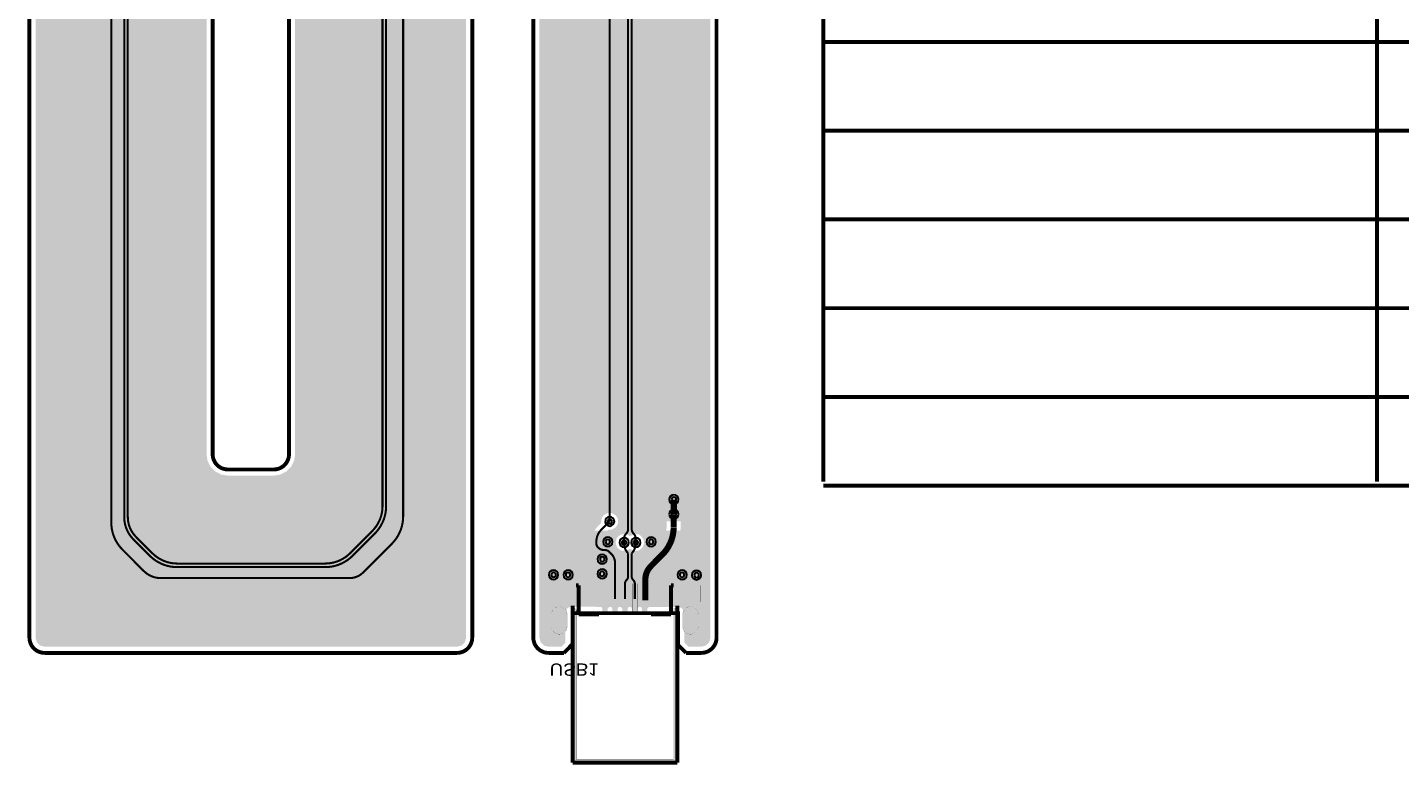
# Model space of a CAD drawing. Header units: millimetres. Extents: x -17 to 182, y -88 to 11.
# Drawn here: x -17.1 to 72.8, y -88.3 to -40.1 of the extents above; entities that cross this region are included whole.
import ezdxf
from ezdxf.enums import TextEntityAlignment as Align

# ---------------------------------------------------------------- set-up
doc = ezdxf.new("R2010")
doc.units = ezdxf.units.MM
doc.header["$MEASUREMENT"] = 0
for name, color, linetype, true_color in [('Board-Outline-Layer', 7, 'Continuous', 0xff00ff), ('Bottom-Layer', 7, 'Continuous', 0x0000ff), ('Bottom-Paste-Mask-Layer', 7, 'Continuous', 0x800000), ('Bottom-Silkscreen-Layer', 7, 'Continuous', 0x66cc33), ('Bottom-Solder-Mask-Layer', 7, 'Continuous', 0xaa00ff), ('Document-Layer', 7, 'Continuous', 0xffffff), ('Hole-Layer', 7, 'Continuous', 0x222222), ('Multi-Layer', 7, 'Continuous', 0xc0c0c0), ('Top-Layer', 7, 'Continuous', 0xff0000), ('Top-Paste-Mask-Layer', 7, 'Continuous', 0x808080), ('Top-Solder-Mask-Layer', 7, 'Continuous', 0x800080)]:
    doc.layers.add(name, color=color, linetype=linetype, true_color=true_color)
doc.styles.get("Standard").update_dxf_attribs({"font": 'arial.ttf'})

msp = doc.modelspace()

# ---------------------------------------------------------------- hatches: boundary and pattern name
at = {"layer": 'Bottom-Layer'}
for points in [[(25.497, -77.998), (23.732, -77.994), (23.732, -77.784), (23.777, -77.675), (23.792, -77.557), (23.792, -76.21), (23.854, -75.9), (24.03, -75.637), (24.77, -74.897), (25.233, -74.298), (25.532, -73.602), (25.647, -72.854), (25.652, -72.813), (25.654, -72.772), (25.654, -72.252), (25.746, -72.045), (25.749, -71.817), (25.661, -71.608), (25.661, -71.296), (25.764, -71.01), (25.704, -70.713), (25.497, -70.49), (25.204, -70.408), (24.911, -70.49), (24.705, -70.713), (24.644, -71.01), (24.748, -71.296), (24.748, -71.59), (24.65, -71.803), (24.647, -72.037), (24.741, -72.252), (24.741, -72.701), (24.736, -72.74), (24.735, -72.778), (24.664, -73.317), (24.455, -73.82), (24.124, -74.251), (23.384, -74.992), (23.121, -75.329), (22.95, -75.721), (22.881, -76.143), (22.832, -76.072), (22.776, -76.007), (22.769, -75.997), (22.767, -75.986), (22.767, -74.601), (22.87, -74.448), (22.949, -74.282), (23.185, -74.069), (23.268, -73.763), (23.171, -73.46), (22.925, -73.258), (22.61, -73.222), (22.325, -73.363), (22.04, -73.222), (21.725, -73.258), (21.479, -73.46), (21.383, -73.763), (21.466, -74.069), (21.702, -74.282), (21.781, -74.448), (21.884, -74.601), (21.884, -75.986), (21.881, -75.997), (21.875, -76.007), (21.787, -76.116), (21.723, -76.24), (21.7, -76.251), (21.678, -76.265), (21.678, -75.12), (21.589, -74.672), (21.336, -74.293), (21.209, -74.166), (20.966, -74.004), (20.679, -73.947), (20.641, -73.947), (20.546, -73.928), (20.465, -73.874), (20.456, -73.86), (20.453, -73.844), (20.453, -73.722), (20.512, -73.425), (20.68, -73.173), (20.906, -72.947), (21.186, -72.924), (21.419, -72.769), (21.548, -72.519), (21.541, -72.239), (21.398, -71.997), (21.156, -71.854), (20.876, -71.847), (20.626, -71.976), (20.471, -72.209), (20.448, -72.489), (20.222, -72.715), (19.995, -73.01), (19.853, -73.353), (19.805, -73.722), (19.805, -73.844), (19.857, -74.108), (20.007, -74.332), (20.298, -74.526), (20.641, -74.595), (20.679, -74.595), (20.718, -74.603), (20.751, -74.625), (20.878, -74.752), (20.991, -74.92), (21.03, -75.12), (21.03, -76.263), (20.948, -76.355), (20.918, -76.475), (20.918, -77.988), (18.497, -77.983), (18.295, -78.036), (18.148, -78.184), (18.093, -78.385), (18.094, -80.337), (17.833, -80.598), (17, -80.598), (16.701, -80.518), (16.483, -80.299), (16.403, -80), (16.403, -11.001), (16.334, -10.568), (16.135, -10.176), (15.825, -9.866), (15.434, -9.666), (15, -9.597), (13.003, -9.597), (12.569, -9.665), (12.177, -9.864), (11.866, -10.175), (11.666, -10.566), (11.597, -11), (11.597, -80), (11.517, -80.299), (11.299, -80.518), (11, -80.598), (-16, -80.598), (-16.299, -80.517), (-16.518, -80.298), (-16.597, -79.999), (-16.599, 0.999), (-16.518, 1.298), (-16.299, 1.517), (-16, 1.596), (-15.167, 1.597), (-14.916, 1.346), (-14.909, 1.336), (-14.906, 1.324), (-14.907, -0.615), (-14.853, -0.816), (-14.705, -0.964), (-14.503, -1.018), (-7.503, -1.003), (-7.302, -0.948), (-7.155, -0.801), (-7.101, -0.6), (-7.101, 1.329), (-6.833, 1.597), (-6, 1.597), (-5.701, 1.517), (-5.482, 1.298), (-5.403, 0.998), (-5.403, -67.997), (-5.335, -68.431), (-5.136, -68.823), (-4.825, -69.134), (-4.434, -69.334), (-4, -69.403), (-1.001, -69.403), (-0.568, -69.334), (-0.176, -69.135), (0.134, -68.825), (0.334, -68.434), (0.403, -68), (0.403, 1), (0.483, 1.299), (0.702, 1.518), (1.002, 1.597), (8, 1.598), (27, 1.597), (27.299, 1.517), (27.518, 1.299), (27.598, 1), (27.598, -80), (27.517, -80.299), (27.298, -80.518), (26.999, -80.598), (26.167, -80.598), (25.899, -80.33), (25.899, -78.4), (25.845, -78.199), (25.698, -78.052)], [(18.575, -76.575), (18.575, -77.675), (17.075, -77.675), (17.075, -76.575)], [(20.525, -78.025), (20.525, -76.525), (20.875, -76.525), (20.875, -78.025)], [(21.175, -78.025), (21.175, -76.525), (21.525, -76.525), (21.525, -78.025)], [(21.825, -78.025), (21.825, -76.525), (22.175, -76.525), (22.175, -78.025)], [(22.475, -78.025), (22.475, -76.525), (22.825, -76.525), (22.825, -78.025)], [(23.125, -78.025), (23.125, -76.525), (23.475, -76.525), (23.475, -78.025)], [(26.925, -76.575), (26.925, -77.675), (25.425, -77.675), (25.425, -76.575)], [(17.2, -78.475), (17.295, -78.181), (17.545, -78), (17.854, -78), (18.104, -78.181), (18.2, -78.475), (18.2, -79.275), (18.104, -79.569), (17.854, -79.751), (17.545, -79.751), (17.295, -79.569), (17.2, -79.275)], [(25.8, -78.475), (25.896, -78.181), (26.146, -78), (26.455, -78), (26.705, -78.181), (26.8, -78.475), (26.8, -79.275), (26.705, -79.569), (26.455, -79.751), (26.146, -79.751), (25.896, -79.569), (25.8, -79.275)]]:
    msp.add_hatch(color=256, dxfattribs=at).paths.add_polyline_path(points)
at = {"layer": 'Bottom-Paste-Mask-Layer'}
for points in [[(17.075, -77.675), (17.075, -76.575), (18.575, -76.575), (18.575, -77.675)], [(20.525, -78.475), (20.525, -76.475), (20.875, -76.475), (20.875, -78.475)], [(21.175, -78.475), (21.175, -76.475), (21.525, -76.475), (21.525, -78.475)], [(21.825, -78.475), (21.825, -76.475), (22.175, -76.475), (22.175, -78.475)], [(22.475, -78.475), (22.475, -76.475), (22.825, -76.475), (22.825, -78.475)], [(23.125, -78.475), (23.125, -76.475), (23.475, -76.475), (23.475, -78.475)], [(25.425, -77.675), (25.425, -76.575), (26.925, -76.575), (26.925, -77.675)], [(17.687, -79.775), (17.663, -79.774), (17.638, -79.771), (17.613, -79.768), (17.589, -79.763), (17.565, -79.756), (17.541, -79.749), (17.517, -79.741), (17.494, -79.731), (17.472, -79.72), (17.45, -79.708), (17.429, -79.695), (17.408, -79.681), (17.388, -79.666), (17.369, -79.65), (17.351, -79.633), (17.333, -79.615), (17.317, -79.597), (17.301, -79.577), (17.287, -79.557), (17.273, -79.536), (17.261, -79.514), (17.249, -79.492), (17.239, -79.469), (17.23, -79.446), (17.222, -79.423), (17.215, -79.399), (17.21, -79.374), (17.206, -79.35), (17.202, -79.325), (17.201, -79.3), (17.2, -79.275), (17.2, -78.475), (17.201, -78.45), (17.202, -78.425), (17.206, -78.401), (17.21, -78.376), (17.215, -78.352), (17.222, -78.328), (17.23, -78.304), (17.239, -78.281), (17.249, -78.258), (17.261, -78.236), (17.273, -78.214), (17.287, -78.194), (17.301, -78.173), (17.317, -78.154), (17.333, -78.135), (17.351, -78.117), (17.369, -78.1), (17.388, -78.084), (17.408, -78.069), (17.429, -78.055), (17.45, -78.042), (17.472, -78.03), (17.494, -78.019), (17.517, -78.01), (17.541, -78.001), (17.565, -77.994), (17.589, -77.988), (17.613, -77.983), (17.638, -77.979), (17.663, -77.977), (17.687, -77.975), (17.712, -77.975), (17.737, -77.977), (17.762, -77.979), (17.787, -77.983), (17.811, -77.988), (17.835, -77.994), (17.859, -78.001), (17.883, -78.01), (17.906, -78.019), (17.928, -78.03), (17.95, -78.042), (17.971, -78.055), (17.992, -78.069), (18.012, -78.084), (18.031, -78.1), (18.049, -78.117), (18.066, -78.135), (18.083, -78.154), (18.099, -78.173), (18.113, -78.194), (18.127, -78.214), (18.139, -78.236), (18.15, -78.258), (18.161, -78.281), (18.17, -78.304), (18.178, -78.328), (18.184, -78.352), (18.19, -78.376), (18.194, -78.401), (18.197, -78.425), (18.199, -78.45), (18.2, -78.475), (18.2, -79.275), (18.199, -79.3), (18.197, -79.325), (18.194, -79.35), (18.19, -79.374), (18.184, -79.399), (18.178, -79.423), (18.17, -79.446), (18.161, -79.469), (18.15, -79.492), (18.139, -79.514), (18.127, -79.536), (18.113, -79.557), (18.099, -79.577), (18.083, -79.597), (18.066, -79.615), (18.049, -79.633), (18.031, -79.65), (18.012, -79.666), (17.992, -79.681), (17.971, -79.695), (17.95, -79.708), (17.928, -79.72), (17.906, -79.731), (17.883, -79.741), (17.859, -79.749), (17.835, -79.756), (17.811, -79.763), (17.787, -79.768), (17.762, -79.771), (17.737, -79.774), (17.712, -79.775)], [(17.2, -78.475), (17.295, -78.181), (17.545, -78), (17.854, -78), (18.104, -78.181), (18.2, -78.475), (18.2, -79.275), (18.104, -79.569), (17.854, -79.751), (17.545, -79.751), (17.295, -79.569), (17.2, -79.275)], [(26.288, -79.775), (26.263, -79.774), (26.238, -79.771), (26.213, -79.768), (26.189, -79.763), (26.165, -79.756), (26.141, -79.749), (26.117, -79.741), (26.095, -79.731), (26.072, -79.72), (26.05, -79.708), (26.029, -79.695), (26.008, -79.681), (25.988, -79.666), (25.969, -79.65), (25.951, -79.633), (25.934, -79.615), (25.917, -79.597), (25.902, -79.577), (25.887, -79.557), (25.874, -79.536), (25.861, -79.514), (25.85, -79.492), (25.839, -79.469), (25.83, -79.446), (25.822, -79.423), (25.816, -79.399), (25.81, -79.374), (25.806, -79.35), (25.803, -79.325), (25.801, -79.3), (25.8, -79.275), (25.8, -78.475), (25.801, -78.45), (25.803, -78.425), (25.806, -78.401), (25.81, -78.376), (25.816, -78.352), (25.822, -78.328), (25.83, -78.304), (25.839, -78.281), (25.85, -78.258), (25.861, -78.236), (25.874, -78.214), (25.887, -78.194), (25.902, -78.173), (25.917, -78.154), (25.934, -78.135), (25.951, -78.117), (25.969, -78.1), (25.988, -78.084), (26.008, -78.069), (26.029, -78.055), (26.05, -78.042), (26.072, -78.03), (26.095, -78.019), (26.117, -78.01), (26.141, -78.001), (26.165, -77.994), (26.189, -77.988), (26.213, -77.983), (26.238, -77.979), (26.263, -77.977), (26.288, -77.975), (26.313, -77.975), (26.338, -77.977), (26.362, -77.979), (26.387, -77.983), (26.411, -77.988), (26.436, -77.994), (26.459, -78.001), (26.483, -78.01), (26.506, -78.019), (26.528, -78.03), (26.55, -78.042), (26.571, -78.055), (26.592, -78.069), (26.612, -78.084), (26.631, -78.1), (26.649, -78.117), (26.667, -78.135), (26.683, -78.154), (26.699, -78.173), (26.713, -78.194), (26.727, -78.214), (26.739, -78.236), (26.751, -78.258), (26.761, -78.281), (26.77, -78.304), (26.778, -78.328), (26.785, -78.352), (26.79, -78.376), (26.795, -78.401), (26.798, -78.425), (26.8, -78.45), (26.8, -78.475), (26.8, -79.275), (26.8, -79.3), (26.798, -79.325), (26.795, -79.35), (26.79, -79.374), (26.785, -79.399), (26.778, -79.423), (26.77, -79.446), (26.761, -79.469), (26.751, -79.492), (26.739, -79.514), (26.727, -79.536), (26.713, -79.557), (26.699, -79.577), (26.683, -79.597), (26.667, -79.615), (26.649, -79.633), (26.631, -79.65), (26.612, -79.666), (26.592, -79.681), (26.571, -79.695), (26.55, -79.708), (26.528, -79.72), (26.506, -79.731), (26.483, -79.741), (26.459, -79.749), (26.436, -79.756), (26.411, -79.763), (26.387, -79.768), (26.362, -79.771), (26.338, -79.774), (26.313, -79.775)], [(25.8, -78.475), (25.896, -78.181), (26.146, -78), (26.455, -78), (26.705, -78.181), (26.8, -78.475), (26.8, -79.275), (26.705, -79.569), (26.455, -79.751), (26.146, -79.751), (25.896, -79.569), (25.8, -79.275)]]:
    msp.add_hatch(color=256, dxfattribs=at).paths.add_polyline_path(points)
at = {"layer": 'Bottom-Solder-Mask-Layer'}
for points in [[(18.626, -76.524), (18.626, -77.726), (17.024, -77.726), (17.024, -76.524)], [(20.474, -78.076), (20.474, -76.474), (20.926, -76.474), (20.926, -78.076)], [(21.124, -78.076), (21.124, -76.474), (21.576, -76.474), (21.576, -78.076)], [(21.774, -78.076), (21.774, -76.474), (22.226, -76.474), (22.226, -78.076)], [(22.424, -78.076), (22.424, -76.474), (22.876, -76.474), (22.876, -78.076)], [(23.074, -78.076), (23.074, -76.474), (23.526, -76.474), (23.526, -78.076)], [(26.976, -76.524), (26.976, -77.726), (25.374, -77.726), (25.374, -76.524)], [(17.149, -78.475), (17.223, -78.2), (17.424, -77.998), (17.7, -77.924), (17.975, -77.998), (18.177, -78.2), (18.251, -78.475), (18.251, -79.275), (18.177, -79.551), (17.975, -79.752), (17.7, -79.826), (17.424, -79.752), (17.223, -79.551), (17.149, -79.275)], [(25.749, -78.475), (25.823, -78.2), (26.025, -77.998), (26.3, -77.924), (26.576, -77.998), (26.777, -78.2), (26.851, -78.475), (26.851, -79.275), (26.777, -79.551), (26.576, -79.752), (26.3, -79.826), (26.025, -79.752), (25.823, -79.551), (25.749, -79.275)]]:
    msp.add_hatch(color=256, dxfattribs=at).paths.add_polyline_path(points)
at = {"layer": 'Document-Layer'}
msp.add_hatch(color=256, dxfattribs=at).paths.add_polyline_path([(18.573, -78.2), (18.573, -88.1), (18.61, -88.19), (18.7, -88.227), (25.3, -88.227), (25.39, -88.19), (25.427, -88.1), (25.427, -78.2), (25.364, -78.09), (25.237, -78.09), (25.173, -78.2), (25.173, -87.973), (18.827, -87.973), (18.827, -78.2), (18.764, -78.09), (18.637, -78.09)])
at = {"layer": 'Hole-Layer'}
for points in [[(17.4, -78.575), (17.488, -78.363), (17.7, -78.275), (17.912, -78.363), (18, -78.575), (18, -79.175), (17.912, -79.387), (17.7, -79.475), (17.488, -79.387), (17.4, -79.175)], [(26, -78.575), (26.088, -78.363), (26.3, -78.275), (26.512, -78.363), (26.6, -78.575), (26.6, -79.175), (26.512, -79.387), (26.3, -79.475), (26.088, -79.387), (26, -79.175)]]:
    msp.add_hatch(color=256, dxfattribs=at).paths.add_polyline_path(points)
at = {"layer": 'Multi-Layer'}
for points in [[(17.2, -78.475), (17.295, -78.181), (17.545, -78), (17.854, -78), (18.104, -78.181), (18.2, -78.475), (18.2, -79.275), (18.104, -79.569), (17.854, -79.751), (17.545, -79.751), (17.295, -79.569), (17.2, -79.275)], [(17.2, -78.475), (17.295, -78.181), (17.545, -78), (17.854, -78), (18.104, -78.181), (18.2, -78.475), (18.2, -79.275), (18.104, -79.569), (17.854, -79.751), (17.545, -79.751), (17.295, -79.569), (17.2, -79.275)], [(17.2, -78.475), (17.295, -78.181), (17.545, -78), (17.854, -78), (18.104, -78.181), (18.2, -78.475), (18.2, -79.275), (18.104, -79.569), (17.854, -79.751), (17.545, -79.751), (17.295, -79.569), (17.2, -79.275)], [(25.8, -78.475), (25.896, -78.181), (26.146, -78), (26.455, -78), (26.705, -78.181), (26.8, -78.475), (26.8, -79.275), (26.705, -79.569), (26.455, -79.751), (26.146, -79.751), (25.896, -79.569), (25.8, -79.275)], [(25.8, -78.475), (25.896, -78.181), (26.146, -78), (26.455, -78), (26.705, -78.181), (26.8, -78.475), (26.8, -79.275), (26.705, -79.569), (26.455, -79.751), (26.146, -79.751), (25.896, -79.569), (25.8, -79.275)], [(25.8, -78.475), (25.896, -78.181), (26.146, -78), (26.455, -78), (26.705, -78.181), (26.8, -78.475), (26.8, -79.275), (26.705, -79.569), (26.455, -79.751), (26.146, -79.751), (25.896, -79.569), (25.8, -79.275)]]:
    msp.add_hatch(color=256, dxfattribs=at).paths.add_polyline_path(points)
at = {"layer": 'Top-Layer'}
for points in [[(-9.887, -4.252), (-5.403, -4.252), (-5.403, -67.997), (-5.335, -68.431), (-5.136, -68.823), (-4.825, -69.134), (-4.434, -69.334), (-4, -69.403), (-1.001, -69.403), (-0.568, -69.334), (-0.176, -69.135), (0.134, -68.825), (0.334, -68.434), (0.403, -68), (0.403, 1), (0.483, 1.299), (0.702, 1.518), (1.002, 1.597), (8, 1.598), (27, 1.597), (27.299, 1.517), (27.518, 1.299), (27.598, 1), (27.598, -72.398), (23.113, -72.398), (23.113, -8.569), (23.051, -7.943), (22.868, -7.341), (22.572, -6.786), (22.173, -6.299), (20.294, -4.42), (19.807, -4.021), (19.252, -3.725), (18.65, -3.542), (18.024, -3.48), (9.403, -3.48), (8.776, -3.542), (8.174, -3.725), (7.619, -4.021), (7.133, -4.42), (6.284, -5.269), (5.834, -5.855), (5.552, -6.537), (5.455, -7.269), (5.455, -71.399), (5.4, -71.822), (5.236, -72.216), (4.976, -72.555), (3.526, -74.005), (3.188, -74.265), (2.794, -74.428), (2.37, -74.484), (-7.321, -74.484), (-7.744, -74.428), (-8.138, -74.265), (-8.477, -74.005), (-9.544, -72.938), (-9.798, -72.557), (-9.887, -72.108)], [(22.996, -73.294), (22.928, -73.138), (22.828, -73), (27.598, -73), (27.598, -80), (27.517, -80.299), (27.298, -80.518), (26.999, -80.598), (26.167, -80.598), (25.899, -80.33), (25.899, -78.4), (25.845, -78.199), (25.698, -78.052), (25.497, -77.998), (18.497, -77.983), (18.295, -78.036), (18.148, -78.184), (18.093, -78.385), (18.094, -80.337), (17.833, -80.598), (17, -80.598), (16.701, -80.518), (16.483, -80.299), (16.403, -80), (16.403, -73), (21.822, -73), (21.722, -73.138), (21.654, -73.294), (21.444, -73.521), (21.385, -73.824), (21.495, -74.112), (21.742, -74.299), (22.049, -74.327), (22.325, -74.188), (22.601, -74.327), (22.909, -74.299), (23.155, -74.112), (23.266, -73.824), (23.207, -73.521)], [(17.2, -78.475), (17.295, -78.181), (17.545, -78), (17.854, -78), (18.104, -78.181), (18.2, -78.475), (18.2, -79.275), (18.104, -79.569), (17.854, -79.751), (17.545, -79.751), (17.295, -79.569), (17.2, -79.275)], [(25.8, -78.475), (25.896, -78.181), (26.146, -78), (26.455, -78), (26.705, -78.181), (26.8, -78.475), (26.8, -79.275), (26.705, -79.569), (26.455, -79.751), (26.146, -79.751), (25.896, -79.569), (25.8, -79.275)]]:
    msp.add_hatch(color=256, dxfattribs=at).paths.add_polyline_path(points)
at = {"layer": 'Top-Paste-Mask-Layer'}
for points in [[(17.2, -78.475), (17.295, -78.181), (17.545, -78), (17.854, -78), (18.104, -78.181), (18.2, -78.475), (18.2, -79.275), (18.104, -79.569), (17.854, -79.751), (17.545, -79.751), (17.295, -79.569), (17.2, -79.275)], [(25.8, -78.475), (25.896, -78.181), (26.146, -78), (26.455, -78), (26.705, -78.181), (26.8, -78.475), (26.8, -79.275), (26.705, -79.569), (26.455, -79.751), (26.146, -79.751), (25.896, -79.569), (25.8, -79.275)]]:
    msp.add_hatch(color=256, dxfattribs=at).paths.add_polyline_path(points)
at = {"layer": 'Top-Solder-Mask-Layer'}
for points in [[(17.149, -78.475), (17.223, -78.2), (17.424, -77.998), (17.7, -77.924), (17.975, -77.998), (18.177, -78.2), (18.251, -78.475), (18.251, -79.275), (18.177, -79.551), (17.975, -79.752), (17.7, -79.826), (17.424, -79.752), (17.223, -79.551), (17.149, -79.275)], [(25.749, -78.475), (25.823, -78.2), (26.025, -77.998), (26.3, -77.924), (26.576, -77.998), (26.777, -78.2), (26.851, -78.475), (26.851, -79.275), (26.777, -79.551), (26.576, -79.752), (26.3, -79.826), (26.025, -79.752), (25.823, -79.551), (25.749, -79.275)]]:
    msp.add_hatch(color=256, dxfattribs=at).paths.add_polyline_path(points)

# ---------------------------------------------------------------- linework, layer by layer
at = {"layer": 'Board-Outline-Layer', "const_width": 0.254}
for points in [[(-17.001, 0.999), (-17, -80)], [(-5, 0.997), (-5, -67.998)], [(0, 1), (0, -68)], [(28, 1), (28, -80)], [(12, -11), (12, -80)], [(16, -11), (16, -80)], [(-4, -69), (-1, -69)], [(18.57, -80.385), (18.57, -78.4), (25.47, -78.4), (25.47, -80.4)], [(18.57, -80.385), (18.57, -78.4), (25.47, -78.4), (25.47, -80.4)], [(-16, -81), (11, -81)], [(18, -81), (17, -81)], [(26, -81), (26.998, -81)]]:
    msp.add_lwpolyline(points, dxfattribs=at)
for points in [[(-5, -67.998, 0.415), (-4, -69)], [(-1.003, -69, 0.415), (0, -68)], [(-17, -79.998, 0.415), (-16, -81)], [(10.997, -81, 0.415), (12, -80)], [(16, -79.998, 0.415), (17, -81)], [(26.998, -81, 0.415), (28, -80)], [(18, -81), (18.538, -80.462, 0.199), (18.57, -80.385)], [(25.47, -80.4, 0.199), (25.52, -80.52), (26, -81)]]:
    msp.add_lwpolyline(points, format="xyb", dxfattribs=at)
at = {"layer": 'Bottom-Layer', "const_width": 0.00508}
msp.add_lwpolyline([(-17, -81.285), (-17, 2), (27.923, 2), (27.923, -81.285)], close=True, dxfattribs=at)
at = {"layer": 'Bottom-Layer'}
for points, const_width in [([(25.204, -71.919), (25.204, -70.969)], 0.4), ([(25.198, -71.925), (25.204, -71.919)], 0.4), ([(25.198, -72.772), (25.198, -71.925)], 0.4), ([(21.001, -72.394), (20.451, -72.944)], 0.135), ([(25.191, -72.778), (25.198, -72.772)], 0.4), ([(20.129, -73.722), (20.129, -73.844)], 0.135), ([(21.944, -73.843), (21.944, -73.775)], 0.135), ([(22.706, -73.843), (22.706, -73.775)], 0.135), ([(20.641, -74.271), (20.679, -74.271)], 0.135), ([(20.98, -74.395), (21.107, -74.522)], 0.135), ([(22.208, -75.986), (22.208, -74.479)], 0.135), ([(22.443, -75.986), (22.443, -74.479)], 0.135), ([(23.707, -75.315), (24.447, -74.574)], 0.4), ([(21.354, -75.12), (21.354, -77.471)], 0.135), ([(22, -77.475), (22, -76.487)], 0.135), ([(22.65, -77.475), (22.65, -76.487)], 0.135), ([(23.336, -77.557), (23.336, -76.21)], 0.4)]:
    msp.add_lwpolyline(points, dxfattribs=dict(at, const_width=const_width))
for points, const_width in [([(24.447, -74.574, 0.199), (25.191, -72.778)], 0.4), ([(20.451, -72.944, 0.199), (20.129, -73.722)], 0.135), ([(20.129, -73.844, 0.199), (20.236, -74.103)], 0.135), ([(20.236, -74.103, 0.199), (20.641, -74.271)], 0.135), ([(20.98, -74.395, 0.199), (20.679, -74.271)], 0.135), ([(21.354, -75.12, 0.199), (21.107, -74.522)], 0.135), ([(21.944, -73.843, 0.199), (22.208, -74.479)], 0.135), ([(22.443, -74.479, 0.199), (22.706, -73.843)], 0.135), ([(23.707, -75.315, 0.199), (23.336, -76.21)], 0.4), ([(22.104, -76.236, 0.199), (22, -76.487)], 0.135), ([(22.104, -76.236, 0.199), (22.208, -75.986)], 0.135), ([(22.443, -75.986, 0.199), (22.546, -76.236)], 0.135), ([(22.65, -76.487, 0.199), (22.546, -76.236)], 0.135)]:
    msp.add_lwpolyline(points, format="xyb", dxfattribs=dict(at, const_width=const_width))
at = {"layer": 'Bottom-Paste-Mask-Layer', "const_width": 0.00508}
for points in [[(17.075, -77.675), (17.075, -76.575), (18.575, -76.575), (18.575, -77.675)], [(20.525, -78.475), (20.525, -76.475), (20.875, -76.475), (20.875, -78.475)], [(21.175, -78.475), (21.175, -76.475), (21.525, -76.475), (21.525, -78.475)], [(21.825, -78.475), (21.825, -76.475), (22.175, -76.475), (22.175, -78.475)], [(22.475, -78.475), (22.475, -76.475), (22.825, -76.475), (22.825, -78.475)], [(23.125, -78.475), (23.125, -76.475), (23.475, -76.475), (23.475, -78.475)], [(25.425, -77.675), (25.425, -76.575), (26.925, -76.575), (26.925, -77.675)], [(17.687, -79.775), (17.663, -79.774), (17.638, -79.771), (17.613, -79.768), (17.589, -79.763), (17.565, -79.756), (17.541, -79.749), (17.517, -79.741), (17.494, -79.731), (17.472, -79.72), (17.45, -79.708), (17.429, -79.695), (17.408, -79.681), (17.388, -79.666), (17.369, -79.65), (17.351, -79.633), (17.333, -79.615), (17.317, -79.597), (17.301, -79.577), (17.287, -79.557), (17.273, -79.536), (17.261, -79.514), (17.249, -79.492), (17.239, -79.469), (17.23, -79.446), (17.222, -79.423), (17.215, -79.399), (17.21, -79.374), (17.206, -79.35), (17.202, -79.325), (17.201, -79.3), (17.2, -79.275), (17.2, -78.475), (17.201, -78.45), (17.202, -78.425), (17.206, -78.401), (17.21, -78.376), (17.215, -78.352), (17.222, -78.328), (17.23, -78.304), (17.239, -78.281), (17.249, -78.258), (17.261, -78.236), (17.273, -78.214), (17.287, -78.194), (17.301, -78.173), (17.317, -78.154), (17.333, -78.135), (17.351, -78.117), (17.369, -78.1), (17.388, -78.084), (17.408, -78.069), (17.429, -78.055), (17.45, -78.042), (17.472, -78.03), (17.494, -78.019), (17.517, -78.01), (17.541, -78.001), (17.565, -77.994), (17.589, -77.988), (17.613, -77.983), (17.638, -77.979), (17.663, -77.977), (17.687, -77.975), (17.712, -77.975), (17.737, -77.977), (17.762, -77.979), (17.787, -77.983), (17.811, -77.988), (17.835, -77.994), (17.859, -78.001), (17.883, -78.01), (17.906, -78.019), (17.928, -78.03), (17.95, -78.042), (17.971, -78.055), (17.992, -78.069), (18.012, -78.084), (18.031, -78.1), (18.049, -78.117), (18.066, -78.135), (18.083, -78.154), (18.099, -78.173), (18.113, -78.194), (18.127, -78.214), (18.139, -78.236), (18.15, -78.258), (18.161, -78.281), (18.17, -78.304), (18.178, -78.328), (18.184, -78.352), (18.19, -78.376), (18.194, -78.401), (18.197, -78.425), (18.199, -78.45), (18.2, -78.475), (18.2, -79.275), (18.199, -79.3), (18.197, -79.325), (18.194, -79.35), (18.19, -79.374), (18.184, -79.399), (18.178, -79.423), (18.17, -79.446), (18.161, -79.469), (18.15, -79.492), (18.139, -79.514), (18.127, -79.536), (18.113, -79.557), (18.099, -79.577), (18.083, -79.597), (18.066, -79.615), (18.049, -79.633), (18.031, -79.65), (18.012, -79.666), (17.992, -79.681), (17.971, -79.695), (17.95, -79.708), (17.928, -79.72), (17.906, -79.731), (17.883, -79.741), (17.859, -79.749), (17.835, -79.756), (17.811, -79.763), (17.787, -79.768), (17.762, -79.771), (17.737, -79.774), (17.712, -79.775)], [(26.288, -79.775), (26.263, -79.774), (26.238, -79.771), (26.213, -79.768), (26.189, -79.763), (26.165, -79.756), (26.141, -79.749), (26.117, -79.741), (26.095, -79.731), (26.072, -79.72), (26.05, -79.708), (26.029, -79.695), (26.008, -79.681), (25.988, -79.666), (25.969, -79.65), (25.951, -79.633), (25.934, -79.615), (25.917, -79.597), (25.902, -79.577), (25.887, -79.557), (25.874, -79.536), (25.861, -79.514), (25.85, -79.492), (25.839, -79.469), (25.83, -79.446), (25.822, -79.423), (25.816, -79.399), (25.81, -79.374), (25.806, -79.35), (25.803, -79.325), (25.801, -79.3), (25.8, -79.275), (25.8, -78.475), (25.801, -78.45), (25.803, -78.425), (25.806, -78.401), (25.81, -78.376), (25.816, -78.352), (25.822, -78.328), (25.83, -78.304), (25.839, -78.281), (25.85, -78.258), (25.861, -78.236), (25.874, -78.214), (25.887, -78.194), (25.902, -78.173), (25.917, -78.154), (25.934, -78.135), (25.951, -78.117), (25.969, -78.1), (25.988, -78.084), (26.008, -78.069), (26.029, -78.055), (26.05, -78.042), (26.072, -78.03), (26.095, -78.019), (26.117, -78.01), (26.141, -78.001), (26.165, -77.994), (26.189, -77.988), (26.213, -77.983), (26.238, -77.979), (26.263, -77.977), (26.288, -77.975), (26.313, -77.975), (26.338, -77.977), (26.362, -77.979), (26.387, -77.983), (26.411, -77.988), (26.436, -77.994), (26.459, -78.001), (26.483, -78.01), (26.506, -78.019), (26.528, -78.03), (26.55, -78.042), (26.571, -78.055), (26.592, -78.069), (26.612, -78.084), (26.631, -78.1), (26.649, -78.117), (26.667, -78.135), (26.683, -78.154), (26.699, -78.173), (26.713, -78.194), (26.727, -78.214), (26.739, -78.236), (26.751, -78.258), (26.761, -78.281), (26.77, -78.304), (26.778, -78.328), (26.785, -78.352), (26.79, -78.376), (26.795, -78.401), (26.798, -78.425), (26.8, -78.45), (26.8, -78.475), (26.8, -79.275), (26.8, -79.3), (26.798, -79.325), (26.795, -79.35), (26.79, -79.374), (26.785, -79.399), (26.778, -79.423), (26.77, -79.446), (26.761, -79.469), (26.751, -79.492), (26.739, -79.514), (26.727, -79.536), (26.713, -79.557), (26.699, -79.577), (26.683, -79.597), (26.667, -79.615), (26.649, -79.633), (26.631, -79.65), (26.612, -79.666), (26.592, -79.681), (26.571, -79.695), (26.55, -79.708), (26.528, -79.72), (26.506, -79.731), (26.483, -79.741), (26.459, -79.749), (26.436, -79.756), (26.411, -79.763), (26.387, -79.768), (26.362, -79.771), (26.338, -79.774), (26.313, -79.775)]]:
    msp.add_lwpolyline(points, close=True, dxfattribs=at)
at = {"layer": 'Bottom-Silkscreen-Layer', "const_width": 0.254}
for points in [[(18.806, -76.576), (18.975, -76.576)], [(18.806, -76.576), (18.975, -76.576)], [(18.975, -76.576), (18.975, -78.475)], [(18.975, -76.576), (18.975, -78.475)], [(25.023, -78.475), (25.023, -76.573)], [(25.023, -76.573), (25.194, -76.573)], [(25.023, -78.475), (25.023, -76.573)], [(25.023, -76.573), (25.194, -76.573)], [(18.575, -88.175), (18.575, -77.906)], [(18.575, -88.175), (18.575, -77.906)], [(25.425, -88.175), (25.425, -77.906)], [(25.425, -88.175), (25.425, -77.906)], [(18.975, -78.475), (20.294, -78.475)], [(18.975, -78.475), (20.294, -78.475)], [(23.706, -78.475), (25.023, -78.475)], [(23.706, -78.475), (25.023, -78.475)], [(18.575, -88.175), (25.425, -88.175)], [(18.575, -88.175), (25.425, -88.175)]]:
    msp.add_lwpolyline(points, dxfattribs=at)
at = {"layer": 'Document-Layer', "const_width": 0.254}
for points in [[(35, -12), (35, -69.803)], [(71.255, -12), (71.255, -69.803)], [(35, -41.029), (181.989, -41.029)], [(35, -46.834), (181.989, -46.834)], [(35, -52.64), (181.989, -52.64)], [(35, -58.446), (181.989, -58.446)], [(35, -64.252), (181.989, -64.252)], [(35, -70.057), (181.989, -70.057)]]:
    msp.add_lwpolyline(points, dxfattribs=at)
at = {"layer": 'Document-Layer', "const_width": 0.00508}
msp.add_lwpolyline([(18.573, -78.2), (18.573, -88.1, 0.414), (18.7, -88.227), (25.3, -88.227, 0.414), (25.427, -88.1), (25.427, -78.2, 1), (25.173, -78.2), (25.173, -87.973), (18.827, -87.973), (18.827, -78.2, 1)], format="xyb", close=True, dxfattribs=at)
at = {"layer": 'Hole-Layer'}
for points in [[(25.052, -70.969, 1), (25.357, -70.969, 1)], [(25.045, -71.925, 1), (25.35, -71.925, 1)], [(20.848, -72.394, 1), (21.153, -72.394, 1)], [(20.729, -73.737, 1), (21.034, -73.737, 1)], [(21.792, -73.775, 1), (22.097, -73.775, 1)], [(22.554, -73.775, 1), (22.859, -73.775, 1)], [(23.567, -73.731, 1), (23.872, -73.731, 1)], [(20.361, -74.876, 1), (20.666, -74.876, 1)], [(17.177, -75.889, 1), (17.482, -75.889, 1)], [(18.124, -75.898, 1), (18.429, -75.898, 1)], [(20.351, -75.823, 1), (20.656, -75.823, 1)], [(25.589, -75.897, 1), (25.894, -75.897, 1)], [(26.536, -75.906, 1), (26.841, -75.906, 1)]]:
    msp.add_lwpolyline(points, format="xyb", close=True, dxfattribs=at)
at = {"layer": 'Multi-Layer'}
for points in [[(24.899, -70.969, 1), (25.509, -70.969), (25.509, -70.969, 1), (24.899, -70.969)], [(24.893, -71.925, 1), (25.503, -71.925), (25.503, -71.925, 1), (24.893, -71.925)], [(20.696, -72.394, 1), (21.306, -72.394), (21.306, -72.394, 1), (20.696, -72.394)], [(20.577, -73.737, 1), (21.187, -73.737), (21.187, -73.737, 1), (20.577, -73.737)], [(21.639, -73.775, 1), (22.249, -73.775), (22.249, -73.775, 1), (21.639, -73.775)], [(22.401, -73.775, 1), (23.011, -73.775), (23.011, -73.775, 1), (22.401, -73.775)], [(23.415, -73.731, 1), (24.025, -73.731), (24.025, -73.731, 1), (23.415, -73.731)], [(20.209, -74.876, 1), (20.819, -74.876), (20.819, -74.876, 1), (20.209, -74.876)], [(20.199, -75.823, 1), (20.809, -75.823), (20.809, -75.823, 1), (20.199, -75.823)], [(17.024, -75.889, 1), (17.634, -75.889), (17.634, -75.889, 1), (17.024, -75.889)], [(17.971, -75.898, 1), (18.581, -75.898), (18.581, -75.898, 1), (17.971, -75.898)], [(25.436, -75.897, 1), (26.046, -75.897), (26.046, -75.897, 1), (25.436, -75.897)], [(26.383, -75.906, 1), (26.993, -75.906), (26.993, -75.906, 1), (26.383, -75.906)]]:
    msp.add_lwpolyline(points, format="xyb", dxfattribs=at)
at = {"layer": 'Top-Layer', "const_width": 0.00508}
for points in [[(-16.978, -76.127), (-16.978, 2.044), (28.021, 2.044), (28.021, -76.127)], [(16, -81), (16, -73), (28, -73), (28, -81)]]:
    msp.add_lwpolyline(points, close=True, dxfattribs=at)
at = {"layer": 'Top-Layer'}
for points, const_width in [([(-11.64, -1.663), (-11.64, -72.46)], 0.135), ([(-10.792, -72.108), (-10.792, -3.014)], 0.135), ([(-10.557, -72.108), (-10.557, -3.014)], 0.135), ([(6.125, -7.269), (6.125, -71.399)], 0.135), ([(6.36, -7.269), (6.36, -71.399)], 0.135), ([(7.476, -72.067), (7.476, -8.272)], 0.135), ([(21.001, -9.043), (21.001, -72.394)], 0.135), ([(22.208, -72.885), (22.208, -8.569)], 0.135), ([(22.443, -72.885), (22.443, -8.569)], 0.135), ([(25.204, -70.969), (25.204, -71.919)], 0.4), ([(25.204, -71.919), (25.198, -71.925)], 0.4), ([(-9.117, -74.645), (-10.184, -73.578)], 0.135), ([(-8.951, -74.479), (-10.018, -73.412)], 0.135), ([(5.45, -73.029), (4, -74.479)], 0.135), ([(5.616, -73.195), (4.166, -74.645)], 0.135), ([(21.944, -73.775), (21.944, -73.522)], 0.135), ([(22.706, -73.775), (22.706, -73.522)], 0.135), ([(-10.896, -74.256), (-9.507, -75.646)], 0.135), ([(4.861, -75.734), (6.732, -73.863)], 0.135), ([(2.37, -75.154), (-7.321, -75.154)], 0.135), ([(2.37, -75.389), (-7.321, -75.389)], 0.135), ([(-8.393, -76.107), (3.961, -76.107)], 0.135)]:
    msp.add_lwpolyline(points, dxfattribs=dict(at, const_width=const_width))
at = {"layer": 'Top-Layer', "const_width": 0.135}
for points in [[(5.45, -73.029, 0.199), (6.125, -71.399)], [(5.616, -73.195, 0.199), (6.36, -71.399)], [(-11.64, -72.46, 0.199), (-10.896, -74.256)], [(-10.792, -72.108, 0.199), (-10.184, -73.578)], [(-10.557, -72.108, 0.199), (-10.018, -73.412)], [(6.732, -73.863, 0.199), (7.476, -72.067)], [(22.076, -73.204, 0.199), (22.208, -72.885)], [(22.443, -72.885, 0.199), (22.574, -73.204)], [(22.076, -73.204, 0.199), (21.944, -73.522)], [(22.706, -73.522, 0.199), (22.574, -73.204)], [(-9.117, -74.645, 0.199), (-7.321, -75.389)], [(-8.951, -74.479, 0.199), (-7.321, -75.154)], [(2.37, -75.154, 0.199), (4, -74.479)], [(2.37, -75.389, 0.199), (4.166, -74.645)], [(-9.507, -75.646, 0.199), (-8.393, -76.107)], [(3.961, -76.107, 0.199), (4.861, -75.734)]]:
    msp.add_lwpolyline(points, format="xyb", dxfattribs=at)

# ---------------------------------------------------------------- texts
at = {"layer": 'Bottom-Silkscreen-Layer', "text_generation_flag": 2, "width": 1.1}
msp.add_text('USB1', height=0.8001, rotation=-180, dxfattribs=at).set_placement((17.072, -81.452), align=Align.BOTTOM_LEFT)

doc.saveas('drawing.dxf')
